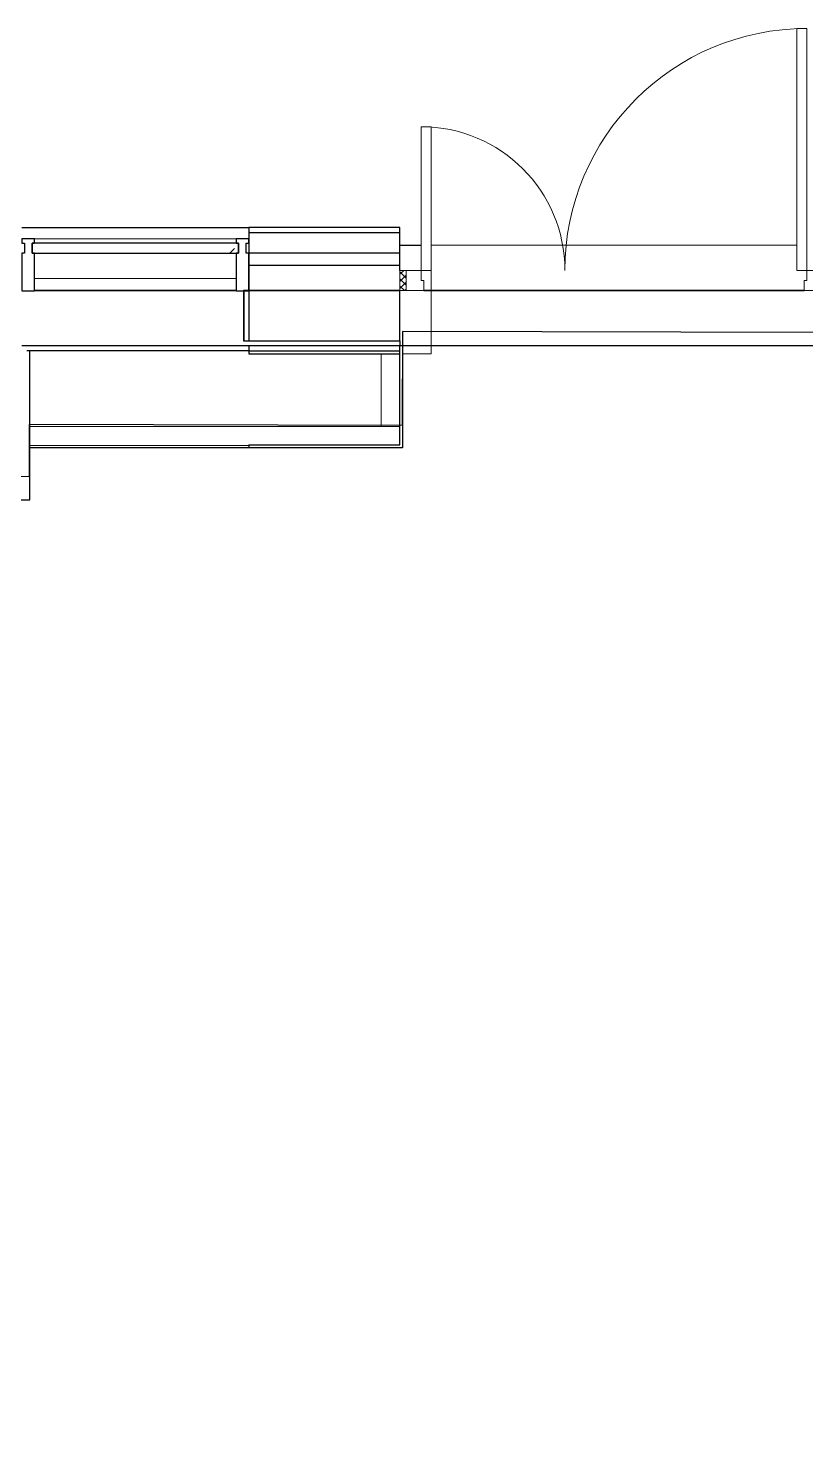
# Model space of a CAD drawing. Header units: millimetres. Extents: x 3914 to 443608, y -156176 to 78197.
# Drawn here: x 44993 to 48077, y -123625 to -117973 of the extents above; entities that cross this region are included whole.
import ezdxf

# ---------------------------------------------------------------- set-up
doc = ezdxf.new("R2010")
doc.units = ezdxf.units.MM
doc.linetypes.add('200_ШТРИХ__ш1_п0_6_', pattern=[160, 100, -60])
for name, color, linetype, lineweight in [('A-DOOR-1', 7, 'Continuous', 5), ('A-DOOR-2', 7, '200_ШТРИХ__ш1_п0_6_', 5), ('A-DOOR-FRAM-2', 7, 'Continuous', 5), ('A-FLOR', 7, 'Continuous', 9), ('A-GLAZ-CURT-1', 7, 'Continuous', 5), ('A-GLAZ-CURT-2', 7, 'Continuous', 25), ('A-GLAZ-CWMG', 7, 'Continuous', 9), ('A-GLAZ-CWMG-1', 7, 'Continuous', 25), ('A-WALL', 7, 'Continuous', 5)]:
    doc.layers.add(name, color=color, linetype=linetype, lineweight=lineweight)
doc.layers.add('A-DOOR-FRAM-1', color=7, linetype='Continuous', lineweight=5, true_color=0xc0c0c0)

# ---------------------------------------------------------------- blocks, each defined once
blk = doc.blocks.new('Системная панель - Стекло - 40мм-V27-Объем проектирования 1 этажа')
at = {"layer": 'A-GLAZ-CURT-1'}
h = blk.add_hatch(dxfattribs=at)
h.set_pattern_fill('FP_52', color=256, style=0, pattern_type=2)
h.set_pattern_definition([(45, (-19360.26, -27088.3), (-565.685, 565.685), [400, -1200]), (45, (-19760.26, -27288.3), (-565.685, 565.685), [1200, -400]), (45, (-18960.26, -27488.3), (-565.685, 565.685), [400, -1200])])
h.paths.add_polyline_path([(116, -40), (410, -38.3), (410, 0), (-410, 0), (-410, -40), (-15.4, -40)])
at = {"layer": 'A-GLAZ-CURT-2'}
for p, q in [((410, 0), (-410, 0)), ((-410, 0), (-410, -40)), ((410, -40), (410, 0)), ((-410, -40), (410, -40))]:
    blk.add_line(p, q, dxfattribs=at)
blk = doc.blocks.new('Прямоугольный импост - Импост структурный с накладкой - 160мм Темный-33186088-Объем проектирования 1 этажа')
at = {"layer": 'A-GLAZ-CWMG'}
for p, q in [((17760.3, 27307), (16960.3, 27307)), ((17760.3, 27150), (16960.3, 27150))]:
    blk.add_line(p, q, dxfattribs=at)
blk = doc.blocks.new('Прямоугольный импост - Импост структурный с накладкой - 190мм-V28-Объем проектирования 1 этажа')
at = {"layer": 'A-GLAZ-CWMG-1'}
for p, q in [((-50, 40), (-50, 190)), ((-50, 190), (0, 190)), ((0, 190), (0, 40)), ((-40, 40), (-50, 40)), ((-50, -17), (-50, 0)), ((-50, 0), (-40, 0)), ((-40, 0), (-40, 40)), ((-10, 40), (-10, 0)), ((0, 40), (-10, 40)), ((-10, 0), (0, 0)), ((0, 0), (0, -17)), ((0, -17), (-50, -17))]:
    blk.add_line(p, q, dxfattribs=at)
blk = doc.blocks.new('Прямоугольный импост - Импост структурный с накладкой - 190мм-V63-Объем проектирования 1 этажа')
at = {"layer": 'A-GLAZ-CWMG-1'}
for p, q in [((0, 190), (-50, 190)), ((-50, 190), (-50, 40)), ((0, 40), (0, 188.3)), ((-50, 40), (-40, 40)), ((-40, 0), (-50, 0)), ((-50, 0), (-50, -17)), ((-40, 40), (-40, 0)), ((-10, 0), (-10, 40)), ((-10, 40), (0, 40)), ((0, 0), (-10, 0)), ((0, -17), (0, 0)), ((-50, -17), (0, -17))]:
    blk.add_line(p, q, dxfattribs=at)
blk = doc.blocks.new('110_Дверь_СКБ_2Ст_Наружная - ДН-1_л_ Двухстворчатая 1450 х3300 _h_ в свету с верхним остеклением-23567691-Объем проектирования 1 этажа')
at = {"layer": 'A-DOOR-2'}
h = blk.add_hatch(dxfattribs=at)
h.set_pattern_fill('FP_182', color=256, style=0, pattern_type=2)
h.set_pattern_definition([(135, (1501.41, 189.685), (-14.14214, -14.14214), []), (225, (1501.41, 189.685), (14.14214, -14.14214), [])])
h.paths.add_polyline_path([(844.5, -125), (869.5, -125), (869.5, -45), (844.5, -45), (844.5, -85)])
at = {"layer": 'A-DOOR-FRAM-2'}
h = blk.add_hatch(dxfattribs=at)
h.set_pattern_fill('FP_183', color=256, style=0, pattern_type=2)
h.set_pattern_definition([(45, (-621.384, 189.685), (-14.1421, 14.1421), []), (135, (-621.384, 189.685), (-14.1421, -14.1421), [])])
h.paths.add_polyline_path([(-830.5, -125), (-805.5, -124), (-805.5, -45), (-830.5, -45), (-830.5, -85)])
at = {"layer": 'A-DOOR-1'}
for p, q in [((784.5, 915), (744.5, 915)), ((744.5, 915), (744.5, -45)), ((784.5, -45), (784.5, 915)), ((-745.5, 525), (-745.5, -45)), ((-705.5, 525), (-745.5, 525)), ((-705.5, -45), (-705.5, 525)), ((-745.5, -45), (-705.5, -45)), ((744.5, -45), (784.5, -45))]:
    blk.add_line(p, q, dxfattribs=at)
for centre, radius, start, end in [((784.5, -45), 960, 90, 180), ((-745.5, -45), 570, 0, 90)]:
    blk.add_arc(centre, radius, start, end, dxfattribs=at)
at = {"layer": 'A-DOOR-FRAM-1'}
for p, q in [((-805.5, -45), (-830.5, -45)), ((-830.5, -45), (-830.5, -125)), ((-745.5, -45), (-805.5, -45)), ((-805.5, -45), (-805.5, -125)), ((-805.5, -125), (-805.5, -45)), ((-745.5, -85), (-745.5, -45)), ((784.5, -45), (784.5, -85)), ((844.5, -45), (784.5, -45)), ((844.5, -125), (844.5, -45)), ((869.5, -45), (844.5, -45)), ((844.5, -45), (844.5, -125)), ((869.5, -125), (869.5, -45)), ((-735.5, -85), (-745.5, -85)), ((-735.5, -125), (-735.5, -85)), ((784.5, -85), (774.5, -85)), ((774.5, -85), (774.5, -125)), ((-830.5, -125), (-805.5, -125)), ((-805.5, -125), (-735.5, -125)), ((774.5, -125), (844.5, -125)), ((844.5, -125), (869.5, -125))]:
    blk.add_line(p, q, dxfattribs=at)
blk = doc.blocks.new('Зашивка приборов отопления13 - Зашивка приборов отопления-33279120-Объем проектирования 1 этажа')
at = {"layer": 'A-WALL'}
for p, q in [((19610.3, 26880), (18710.3, 26880)), ((20135.9, 26560), (20135.9, 26849)), ((20136.3, 26849), (20136.3, 26560)), ((18741.3, 26560), (20135.9, 26560)), ((20210, 26560), (20135.9, 26560)), ((18741.3, 26485), (19610.3, 26485))]:
    blk.add_line(p, q, dxfattribs=at)

msp = doc.modelspace()

# ---------------------------------------------------------------- linework, layer by layer
for p, q in [((44967.3, -118762.7), (45867.3, -118762.7)), ((46467, -118762.7), (45867.3, -118762.7)), ((45867.3, -118762.7), (45867.3, -118782.7)), ((45867.3, -118782.7), (45867.3, -119012.7)), ((45867.3, -118782.7), (46467, -118782.7)), ((46467, -118782.7), (46467, -118762.7)), ((46467, -118932.7), (46467, -118782.7)), ((45867.3, -118862.7), (46467, -118862.7)), ((46467, -118832.7), (46552, -118832.7)), ((45867.3, -118912.7), (46467, -118912.7)), ((45016.8, -119012.7), (45817.4, -119012.7)), ((45817.4, -119012.7), (45016.8, -119012.7)), ((45846.3, -119012.7), (45846.3, -119212.7)), ((45847.3, -119012.7), (45846.3, -119012.7)), ((46467, -119012.7), (45847.3, -119012.7)), ((45847.3, -119012.7), (45847.3, -119212.7)), ((45867.3, -119012.7), (46467, -119012.7)), ((45867.3, -119012.7), (45867.3, -119212.7)), ((46467, -119212.7), (46467, -119012.7)), ((46562, -119012.7), (48072, -119012.7)), ((48072, -119012.7), (46562, -119012.7)), ((45867.3, -119232.7), (44967.3, -119232.7)), ((44998.3, -119252.7), (44987.3, -119252.7)), ((45867.3, -119252.7), (44998.3, -119252.7)), ((44998.3, -119843.7), (44998.3, -119252.7)), ((45846.3, -119212.7), (45847.3, -119212.7)), ((45847.3, -119212.7), (46467, -119212.7)), ((46467, -119232.7), (45867.3, -119232.7)), ((45867.3, -119232.7), (45867.3, -119252.7)), ((45867.3, -119252.7), (46467, -119252.7)), ((45867.3, -119252.7), (45867.3, -119263.7)), ((46467, -119212.7), (46467, -119232.7)), ((48167, -119232.7), (46467, -119232.7)), ((46467, -119252.7), (46467, -119232.7)), ((46467, -119263.7), (46467, -119252.7)), ((46478, -119232.7), (46478, -119636.6)), ((45867.3, -119263.7), (46467, -119263.7)), ((46467, -119625.6), (46467, -119263.7)), ((46478, -119636.6), (44998.3, -119636.6)), ((45867.3, -119625.6), (46467, -119625.6)), ((45867.3, -119625.6), (45867.3, -119636.6)), ((44336.3, -119843.7), (44998.3, -119843.7))]:
    msp.add_line(p, q)
at = {"flags": 128}
msp.add_lwpolyline([(48135.2, -119179.6), (46477.2, -119175.8), (46476.4, -119548.6), (44996.6, -119545.1), (44996.1, -119752.3), (44334.1, -119750.7), (44334.6, -119545.7), (41036.4, -119538), (41032.1, -121353), (39961.1, -121350.5), (39955.4, -123777.5), (40586.4, -123778.9), (40584.9, -124441.9), (39953.9, -124440.5), (39946.6, -127519.4), (40577.6, -127520.9), (40576.1, -128189.9), (39945.1, -128188.4), (39939, -130778.4), (46460, -130793.7), (46452.7, -133903.7), (48790.7, -133909.2)], dxfattribs=at)
at = {"layer": 'A-FLOR'}
for p, q in [((48042, -118832.7), (46592, -118832.7)), ((46592, -118932.7), (46592, -119263.7)), ((46478, -119263.7), (46592, -119263.7))]:
    msp.add_line(p, q, dxfattribs=at)

# ---------------------------------------------------------------- block references
for name, p in [('110_Дверь_СКБ_2Ст_Наружная - ДН-1_л_ Двухстворчатая 1450 х3300 _h_ в свету с верхним остеклением-23567691-Объем проектирования 1 этажа', (47297.5, -118887.7)), ('Прямоугольный импост - Импост структурный с накладкой - 160мм Темный-33186088-Объем проектирования 1 этажа', (28057, -146114.5)), ('Системная панель - Стекло - 40мм-V27-Объем проектирования 1 этажа', (45417.3, -118824.5)), ('Зашивка приборов отопления13 - Зашивка приборов отопления-33279120-Объем проектирования 1 этажа', (26257, -146112.7))]:
    msp.add_blockref(name, p)
at = {"rotation": 180}
msp.add_blockref('Прямоугольный импост - Импост структурный с накладкой - 190мм-V63-Объем проектирования 1 этажа', (44967.3, -118824.5), dxfattribs=at)
at = {"extrusion": (0, 0, -1), "rotation": 180}
msp.add_blockref('Прямоугольный импост - Импост структурный с накладкой - 190мм-V28-Объем проектирования 1 этажа', (-45867.3, -118824.5), dxfattribs=at)

doc.saveas('drawing.dxf')
